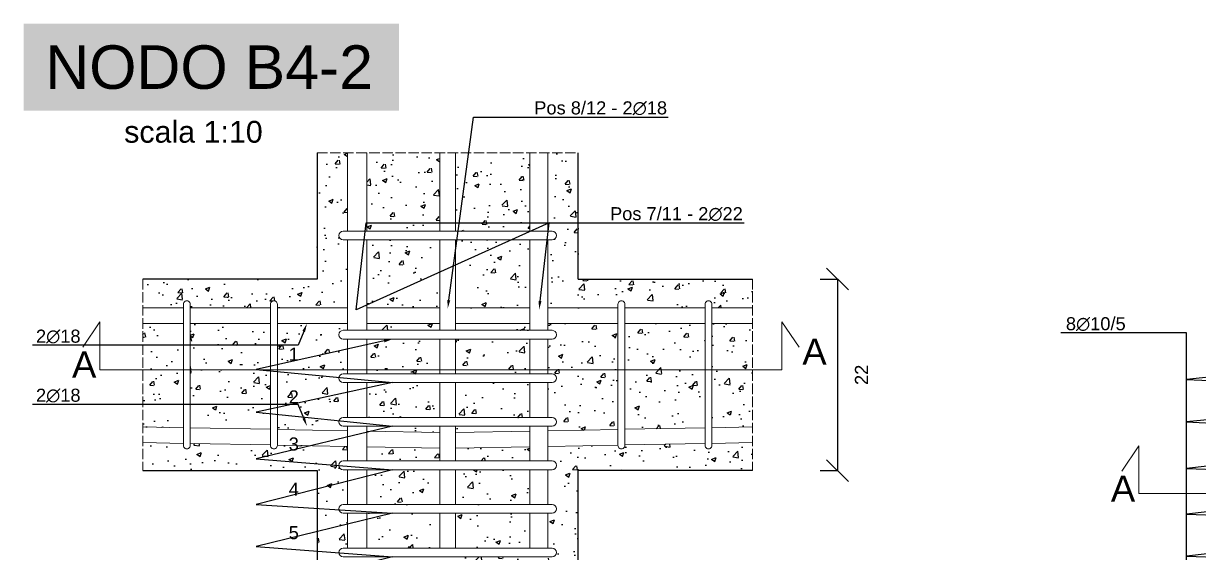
# Model space of a CAD drawing. Header units: millimetres. Extents: x -455371 to 117772, y -78417 to 116564.
# Drawn here: x -238104 to -236754, y 110673 to 111280 of the extents above; entities that cross this region are included whole.
import ezdxf
from ezdxf import colors
from ezdxf.entities.mleader import LeaderData, LeaderLine
from ezdxf.math import Vec2, Vec3

# ---------------------------------------------------------------- set-up
doc = ezdxf.new("R2010")
doc.units = ezdxf.units.MM
doc.linetypes.add('ACAD_ISO02W100', pattern=[15, 12, -3])
doc.layers.get('0').update_dxf_attribs({"color": 255})
for name, color, linetype, lineweight in [('armature', 5, 'Continuous', 18), ('Cls', 7, 'Continuous', 25), ('quote', 5, 'Continuous', 15), ('Scritte', 7, 'Continuous', 15), ('staffe', 10, 'Continuous', 15), ('tratteggio 1 a 50', 230, 'ACAD_ISO02W100', 15)]:
    doc.layers.add(name, color=color, linetype=linetype, lineweight=lineweight)
doc.layers.add('RETINI', color=253, linetype='Continuous')
doc.styles.get("Standard").update_dxf_attribs({"font": 'arial.ttf'})
doc.dimstyles.new('scala 1 a 10', dxfattribs={"dimtxt": 15, "dimasz": 25, "dimexe": 0.183, "dimexo": 0.1, "dimgap": 20, "dimtad": 2, "dimdec": 0, "dimlfac": 0.1, "dimzin": 0, "dimdsep": 46, "dimtxsty": 'Standard', "dimblk": 'OBLIQUE', "dimcen": -25, "dimadec": 0, "dimazin": 0, "dimtfac": 1, "dimtdec": 0, "dimtofl": 0, "dimtmove": 0, "dimatfit": 3, "dimfxl": 20, "dimfxlon": 1, "dimtolj": 1, "dimtzin": 0, "dimarcsym": 0})

# ---------------------------------------------------------------- blocks, each defined once
blk = doc.blocks.new('*U3260')
at = {"layer": 'staffe'}
blk.add_lwpolyline([(-120, 5), (120, 5, -1), (120, -5), (-120, -5, -1)], format="xyb", close=True, dxfattribs=at)
blk = doc.blocks.new('*U3261')
at = {"layer": 'armature', "color": 0, "linetype": 'ByBlock', "lineweight": -2, "transparency": 16777216}
for p in [(0, 350), (0, 300), (0, 250), (0, 200), (0, 150), (0, 100), (0, 50), (0, 0)]:
    blk.add_blockref('*U3260', p, dxfattribs=at)
blk = doc.blocks.new('*U3262')
at = {"layer": 'staffe'}
blk.add_lwpolyline([(-4, 0), (-4, 81, -1.00038), (4, 81), (4, 0), (4, -81, -1.00038), (-4, -81)], format="xyb", close=True, dxfattribs=at)
blk = doc.blocks.new('*U3303')
at = {"layer": 'Cls', "color": 0, "linetype": 'ByBlock', "lineweight": -2, "transparency": 16777216}
for p in [(-100, 0), (0, 0)]:
    blk.add_blockref('*U3262', p, dxfattribs=at)
blk = doc.blocks.new('*U3258')
at = {"layer": 'staffe'}
blk.add_lwpolyline([(-4, 0), (-4, 81, -1.00038), (4, 81), (4, 0), (4, -81, -1.00038), (-4, -81)], format="xyb", close=True, dxfattribs=at)
blk = doc.blocks.new('*U3259')
at = {"layer": 'Cls', "color": 0, "linetype": 'ByBlock', "lineweight": -2, "transparency": 16777216}
for p in [(-100, 0), (0, 0)]:
    blk.add_blockref('*U3258', p, dxfattribs=at)
blk = doc.blocks.new('_Oblique')
at = {"color": 0, "linetype": 'ByBlock', "lineweight": -2}
blk.add_line((-0.5, -0.5), (0.5, 0.5), dxfattribs=at)
blk = doc.blocks.new('*D3395')
at = {"layer": 'Defpoints', "color": 0, "transparency": 16777216}
for p in [(-237266.6, 110986.5), (-237266.6, 110766.5), (-237168.8, 110766.5)]:
    blk.add_point(p, dxfattribs=at)
at = {"layer": 'quote', "color": 0, "lineweight": -2, "transparency": 16777216}
for p, q in [((-237188.8, 110986.5), (-237168.6, 110986.5)), ((-237168.8, 110986.5), (-237168.8, 110766.5)), ((-237188.8, 110766.5), (-237168.6, 110766.5))]:
    blk.add_line(p, q, dxfattribs=at)
at = {"layer": 'quote', "color": 0, "lineweight": -2, "transparency": 16777216, "xscale": 25, "yscale": 25, "zscale": 25}
for p, rotation in [((-237168.8, 110986.5), 90), ((-237168.8, 110766.5), 270)]:
    blk.add_blockref('_Oblique', p, dxfattribs=dict(at, rotation=rotation))
at = {"layer": 'quote', "color": 0, "transparency": 16777216, "insert": (-237141.3, 110876.5), "char_height": 15, "attachment_point": 5, "rotation": 90}
blk.add_mtext('\\A1;22', dxfattribs=at)

msp = doc.modelspace()

# ---------------------------------------------------------------- hatches: boundary and pattern name
at = {"layer": 'RETINI'}
h = msp.add_hatch(dxfattribs=at)
h.set_pattern_fill('AR-CONC', color=256, scale=0.29)
h.set_pattern_definition([(50, (88878.323, -2878.126), (52.833554, -4.622335), [5.5245, -60.7695]), (355, (88878.32, -2878.126), (-10.220592, 55.406485), [4.4196, -48.615769]), (100.451445, (88882.725, -2878.51), (42.612962, 50.784148), [4.6951026, -51.646171]), (46.1842, (88878.32, -2863.394), (78.612922, -12.192275), [8.28675, -91.15425]), (96.635558, (88884.87, -2864.41), (68.847199, 71.753576), [7.042657, -77.469326]), (351.18415, (88878.32, -2863.39), (68.847199, 71.753576), [6.62939, -72.923322]), (21, (88885.69, -2867.077), (43.9681735, -29.6569075), [5.5245, -60.7695]), (326, (88885.69, -2867.077), (17.922588, 53.41451), [4.4196, -48.6156]), (71.451445, (88889.353, -2869.55), (61.8907616, 23.757603), [4.6951026, -51.646082]), (37.5, (88878.323, -2878.126), (0.8956949, 24.5209613), [0, -48.02632, 0, -49.3522, 0, -48.79975]), (7.5, (88878.323, -2878.126), (19.3777021, 29.0523667), [0, -28.13812, 0, -46.92142, 0, -18.59915]), (327.5, (88861.896, -2878.126), (39.3212726, -1.6613358), [0, -18.415, 0, -57.4548, 0, -76.2381]), (317.5, (88854.53, -2878.126), (42.9574626, 7.3736824), [0, -23.9395, 0, -38.15588, 0, -54.1401])])
h.paths.add_polyline_path([(-237731.6, 110917.6), (-237736.6, 110917.6, -1), (-237736.6, 110927.6), (-237731.6, 110927.6), (-237731.6, 110935.5), (-237812.2, 110935.5), (-237812.2, 110876.5), (-237812.2, 110813.8), (-237731.6, 110812.3), (-237731.6, 110817.6), (-237736.6, 110817.6, -1), (-237736.6, 110827.6), (-237731.6, 110827.6), (-237731.6, 110867.6), (-237736.6, 110867.6, -1), (-237736.6, 110877.6), (-237731.6, 110877.6)])
h.paths.add_polyline_path([(-237820.2, 110876.5), (-237820.2, 110935.5), (-237912.2, 110935.5), (-237912.2, 110876.5), (-237912.2, 110815.7), (-237820.2, 110814)])
h.paths.add_polyline_path([(-237920.2, 110935.5), (-237966.6, 110935.5), (-237966.6, 110816.7), (-237920.2, 110815.8), (-237920.2, 110876.5)])
h.paths.add_polyline_path([(-237421, 110935.5), (-237501.6, 110935.5), (-237501.6, 110927.6), (-237496.6, 110927.6, -1), (-237496.6, 110917.6), (-237501.6, 110917.6), (-237501.6, 110877.6), (-237496.6, 110877.6, -1), (-237496.6, 110867.6), (-237501.6, 110867.6), (-237501.6, 110827.6), (-237496.6, 110827.6, -1), (-237496.6, 110817.6), (-237501.6, 110817.6), (-237501.6, 110812.3), (-237421, 110813.8), (-237421, 110876.5)])
h.paths.add_polyline_path([(-237321, 110935.5), (-237413, 110935.5), (-237413, 110876.5), (-237413, 110814), (-237321, 110815.7), (-237321, 110876.5)])
h.paths.add_polyline_path([(-237266.6, 110935.5), (-237313, 110935.5), (-237313, 110876.5), (-237313, 110815.8), (-237266.6, 110816.7)])
h.paths.add_polyline_path([(-237522.2, 111031.5), (-237607.6, 111031.5), (-237607.6, 110953.5), (-237522.2, 110953.5)])
h.paths.add_polyline_path([(-237625.6, 111031.5), (-237709.6, 111031.5), (-237709.6, 110953.5), (-237625.6, 110953.5)])
h.paths.add_polyline_path([(-237625.6, 111131.5), (-237709.6, 111131.5), (-237709.6, 111041.5), (-237625.6, 111041.5)])
h.paths.add_polyline_path([(-237522.1, 111131.5), (-237607.6, 111131.5), (-237607.6, 111041.5), (-237522.2, 111041.5)])
h.paths.add_polyline_path([(-237625.6, 110917.6), (-237709.6, 110917.6), (-237709.6, 110877.6), (-237625.6, 110877.6)])
h.paths.add_polyline_path([(-237625.6, 110935.5), (-237709.6, 110935.5), (-237709.6, 110927.6), (-237625.6, 110927.6)])
h.paths.add_polyline_path([(-237522.2, 110935.5), (-237607.6, 110935.5), (-237607.6, 110927.6), (-237522.2, 110927.6)])
h.paths.add_polyline_path([(-237522.3, 110917.6), (-237607.6, 110917.6), (-237607.6, 110877.6), (-237522.3, 110877.6)])
h.paths.add_polyline_path([(-237625.6, 110867.6), (-237709.6, 110867.6), (-237709.6, 110827.6), (-237625.6, 110827.6)])
h.paths.add_polyline_path([(-237522.3, 110867.6), (-237607.6, 110867.6), (-237607.6, 110827.6), (-237522.3, 110827.6)])
h.paths.add_polyline_path([(-237625.6, 110817.6), (-237709.6, 110817.6), (-237709.6, 110811.9), (-237625.6, 110810.4)])
h.paths.add_polyline_path([(-237522.3, 110817.6), (-237607.6, 110817.6), (-237607.6, 110810.4), (-237522.3, 110812)])
h.paths.add_polyline_path([(-237625.6, 110792.4), (-237709.6, 110793.9), (-237709.6, 110777.6), (-237625.6, 110777.6)])
h.paths.add_polyline_path([(-237522.3, 110794), (-237607.6, 110792.4), (-237607.6, 110777.6), (-237522.3, 110777.6)])
h.paths.add_polyline_path([(-237625.6, 110767.6), (-237709.6, 110767.6), (-237709.6, 110727.6), (-237625.6, 110727.6)])
h.paths.add_polyline_path([(-237522.3, 110767.6), (-237607.6, 110767.6), (-237607.6, 110727.6), (-237522.4, 110727.6)])
h.paths.add_polyline_path([(-237522.4, 110717.6), (-237607.6, 110717.6), (-237607.6, 110677.6), (-237522.4, 110677.6)])
h.paths.add_polyline_path([(-237625.6, 110717.6), (-237709.6, 110717.6), (-237709.6, 110677.6), (-237625.6, 110677.6)])
h.paths.add_polyline_path([(-237625.6, 110667.6), (-237709.6, 110667.6), (-237709.6, 110627.6), (-237625.6, 110627.6)])
h.paths.add_polyline_path([(-237522.4, 110667.6), (-237607.6, 110667.6), (-237607.6, 110627.6), (-237522.4, 110627.6)])
h.paths.add_polyline_path([(-237522.4, 110617.6), (-237607.6, 110617.6), (-237607.6, 110577.6), (-237522.5, 110577.6)])
h.paths.add_polyline_path([(-237625.6, 110617.6), (-237709.6, 110617.6), (-237709.6, 110577.6), (-237625.6, 110577.6)])
h.paths.add_polyline_path([(-237625.6, 110567.6), (-237709.6, 110567.6), (-237709.6, 110441.5), (-237625.6, 110441.5)])
h.paths.add_polyline_path([(-237522.5, 110567.6), (-237607.6, 110567.6), (-237607.6, 110441.5), (-237522.5, 110441.5)])
edge = h.paths.add_edge_path()
edge.add_line((-237731.6, 111131.5), (-237766.6, 111131.5))
edge.add_line((-237766.6, 111131.5), (-237766.6, 110986.5))
edge.add_line((-237766.6, 110986.5), (-237966.6, 110986.5))
edge.add_line((-237966.6, 110986.5), (-237966.6, 110953.5))
edge.add_line((-237966.6, 110953.5), (-237920.2, 110953.5))
edge.add_line((-237920.2, 110953.5), (-237920.2, 110957.5))
edge.add_arc((-237916.2, 110957.5), 4, 0.0218, 180.0218, ccw=False)
edge.add_line((-237912.2, 110957.5), (-237912.2, 110953.5))
edge.add_line((-237912.2, 110953.5), (-237820.2, 110953.5))
edge.add_line((-237820.2, 110953.5), (-237820.2, 110957.5))
edge.add_arc((-237816.2, 110957.5), 4, 0.0218, 180.0218, ccw=False)
edge.add_line((-237812.2, 110957.5), (-237812.2, 110953.5))
edge.add_line((-237812.2, 110953.5), (-237731.6, 110953.5))
edge.add_line((-237731.6, 110953.5), (-237731.6, 111031.5))
edge.add_line((-237731.6, 111031.5), (-237736.6, 111031.5))
edge.add_arc((-237736.6, 111036.5), 5, 90, 270, ccw=False)
edge.add_line((-237736.6, 111041.5), (-237731.6, 111041.5))
edge.add_line((-237731.6, 111041.5), (-237731.6, 111131.5))
edge = h.paths.add_edge_path()
edge.add_line((-237466.6, 111131.5), (-237501.6, 111131.5))
edge.add_line((-237501.6, 111131.5), (-237501.6, 111041.5))
edge.add_line((-237501.6, 111041.5), (-237496.6, 111041.5))
edge.add_arc((-237496.6, 111036.5), 5, -90, 90, ccw=False)
edge.add_line((-237496.6, 111031.5), (-237501.6, 111031.5))
edge.add_line((-237501.6, 111031.5), (-237501.6, 110953.5))
edge.add_line((-237501.6, 110953.5), (-237421, 110953.5))
edge.add_line((-237421, 110953.5), (-237421, 110957.5))
edge.add_arc((-237417, 110957.5), 4, 0.0218, 180.0218, ccw=False)
edge.add_line((-237413, 110957.5), (-237413, 110953.5))
edge.add_line((-237413, 110953.5), (-237321, 110953.5))
edge.add_line((-237321, 110953.5), (-237321, 110957.5))
edge.add_arc((-237317, 110957.5), 4, 0.0218, 180.0218, ccw=False)
edge.add_line((-237313, 110957.5), (-237313, 110953.5))
edge.add_line((-237313, 110953.5), (-237266.6, 110953.5))
edge.add_line((-237266.6, 110953.5), (-237266.6, 110986.5))
edge.add_line((-237266.6, 110986.5), (-237466.6, 110986.5))
edge.add_line((-237466.6, 110986.5), (-237466.6, 111131.5))
edge = h.paths.add_edge_path()
edge.add_line((-237766.6, 110346.5), (-237731.6, 110346.5))
edge.add_line((-237731.6, 110346.5), (-237731.6, 110431.5))
edge.add_line((-237731.6, 110431.5), (-237736.6, 110431.5))
edge.add_arc((-237736.6, 110436.5), 5, 90, 270, ccw=False)
edge.add_line((-237736.6, 110441.5), (-237731.6, 110441.5))
edge.add_line((-237731.6, 110441.5), (-237731.6, 110567.6))
edge.add_line((-237731.6, 110567.6), (-237736.6, 110567.6))
edge.add_arc((-237736.6, 110572.6), 5, 90, 270, ccw=False)
edge.add_line((-237736.6, 110577.6), (-237731.6, 110577.6))
edge.add_line((-237731.6, 110577.6), (-237731.6, 110617.6))
edge.add_line((-237731.6, 110617.6), (-237736.6, 110617.6))
edge.add_arc((-237736.6, 110622.6), 5, 90, 270, ccw=False)
edge.add_line((-237736.6, 110627.6), (-237731.6, 110627.6))
edge.add_line((-237731.6, 110627.6), (-237731.6, 110667.6))
edge.add_line((-237731.6, 110667.6), (-237736.6, 110667.6))
edge.add_arc((-237736.6, 110672.6), 5, 90, 270, ccw=False)
edge.add_line((-237736.6, 110677.6), (-237731.6, 110677.6))
edge.add_line((-237731.6, 110677.6), (-237731.6, 110717.6))
edge.add_line((-237731.6, 110717.6), (-237736.6, 110717.6))
edge.add_arc((-237736.6, 110722.6), 5, 90, 270, ccw=False)
edge.add_line((-237736.6, 110727.6), (-237731.6, 110727.6))
edge.add_line((-237731.6, 110727.6), (-237731.6, 110767.6))
edge.add_line((-237731.6, 110767.6), (-237736.6, 110767.6))
edge.add_arc((-237736.6, 110772.6), 5, 90, 270, ccw=False)
edge.add_line((-237736.6, 110777.6), (-237731.6, 110777.6))
edge.add_line((-237731.6, 110777.6), (-237731.6, 110794.3))
edge.add_line((-237731.6, 110794.3), (-237812.2, 110795.8))
edge.add_line((-237812.2, 110795.8), (-237812.2, 110795.5))
edge.add_arc((-237816.2, 110795.5), 4, -179.9782, 0.0218, ccw=False)
edge.add_line((-237820.2, 110795.5), (-237820.2, 110796))
edge.add_line((-237820.2, 110796), (-237912.2, 110797.7))
edge.add_line((-237912.2, 110797.7), (-237912.2, 110795.5))
edge.add_arc((-237916.2, 110795.5), 4, -179.9782, 0.0218, ccw=False)
edge.add_line((-237920.2, 110795.5), (-237920.2, 110797.8))
edge.add_line((-237920.2, 110797.8), (-237966.6, 110798.7))
edge.add_line((-237966.6, 110798.7), (-237966.6, 110766.5))
edge.add_line((-237966.6, 110766.5), (-237766.6, 110766.5))
edge.add_line((-237766.6, 110766.5), (-237766.6, 110346.5))
edge = h.paths.add_edge_path()
edge.add_line((-237501.6, 110346.5), (-237466.6, 110346.5))
edge.add_line((-237466.6, 110346.5), (-237466.6, 110766.5))
edge.add_line((-237466.6, 110766.5), (-237266.6, 110766.5))
edge.add_line((-237266.6, 110766.5), (-237266.6, 110798.7))
edge.add_line((-237266.6, 110798.7), (-237313, 110797.8))
edge.add_line((-237313, 110797.8), (-237313, 110795.5))
edge.add_arc((-237317, 110795.5), 4, -179.9782, 0.0218, ccw=False)
edge.add_line((-237321, 110795.5), (-237321, 110797.7))
edge.add_line((-237321, 110797.7), (-237413, 110796))
edge.add_line((-237413, 110796), (-237413, 110795.5))
edge.add_arc((-237417, 110795.5), 4, -179.9782, 0.0218, ccw=False)
edge.add_line((-237421, 110795.5), (-237421, 110795.8))
edge.add_line((-237421, 110795.8), (-237501.6, 110794.3))
edge.add_line((-237501.6, 110794.3), (-237501.6, 110777.6))
edge.add_line((-237501.6, 110777.6), (-237496.6, 110777.6))
edge.add_arc((-237496.6, 110772.6), 5, -90, 90, ccw=False)
edge.add_line((-237496.6, 110767.6), (-237501.6, 110767.6))
edge.add_line((-237501.6, 110767.6), (-237501.6, 110727.6))
edge.add_line((-237501.6, 110727.6), (-237496.6, 110727.6))
edge.add_arc((-237496.6, 110722.6), 5, -90, 90, ccw=False)
edge.add_line((-237496.6, 110717.6), (-237501.6, 110717.6))
edge.add_line((-237501.6, 110717.6), (-237501.6, 110677.6))
edge.add_line((-237501.6, 110677.6), (-237496.6, 110677.6))
edge.add_arc((-237496.6, 110672.6), 5, -90, 90, ccw=False)
edge.add_line((-237496.6, 110667.6), (-237501.6, 110667.6))
edge.add_line((-237501.6, 110667.6), (-237501.6, 110627.6))
edge.add_line((-237501.6, 110627.6), (-237496.6, 110627.6))
edge.add_arc((-237496.6, 110622.6), 5, -90, 90, ccw=False)
edge.add_line((-237496.6, 110617.6), (-237501.6, 110617.6))
edge.add_line((-237501.6, 110617.6), (-237501.6, 110577.6))
edge.add_line((-237501.6, 110577.6), (-237496.6, 110577.6))
edge.add_arc((-237496.6, 110572.6), 5, -90, 90, ccw=False)
edge.add_line((-237496.6, 110567.6), (-237501.6, 110567.6))
edge.add_line((-237501.6, 110567.6), (-237501.6, 110441.5))
edge.add_line((-237501.6, 110441.5), (-237496.6, 110441.5))
edge.add_arc((-237496.6, 110436.5), 5, -90, 90, ccw=False)
edge.add_line((-237496.6, 110431.5), (-237501.6, 110431.5))
edge.add_line((-237501.6, 110431.5), (-237501.6, 110346.5))
h.paths.add_polyline_path([(-237607.6, 110346.5), (-237522.6, 110346.5), (-237522.6, 110431.5), (-237607.6, 110431.5)])
h.paths.add_polyline_path([(-237709.6, 110346.5), (-237625.6, 110346.5), (-237625.6, 110431.5), (-237709.6, 110431.5)])

# ---------------------------------------------------------------- linework, layer by layer
at = {"layer": 'armature'}
for p, q in [((-237920.2, 110953.5), (-237966.6, 110953.5)), ((-237820.2, 110953.5), (-237912.2, 110953.5)), ((-237731.6, 110953.5), (-237812.2, 110953.5)), ((-237625.6, 110953.5), (-237709.6, 110953.5)), ((-237522.2, 110953.5), (-237607.6, 110953.5)), ((-237421, 110953.5), (-237501.6, 110953.5)), ((-237321, 110953.5), (-237413, 110953.5)), ((-237266.6, 110953.5), (-237313, 110953.5)), ((-237966.6, 110935.5), (-237920.2, 110935.5)), ((-237912.2, 110935.5), (-237820.2, 110935.5)), ((-237812.2, 110935.5), (-237731.6, 110935.5)), ((-237709.6, 110935.5), (-237625.6, 110935.5)), ((-237607.6, 110935.5), (-237522.2, 110935.5)), ((-237501.6, 110935.5), (-237421, 110935.5)), ((-237413, 110935.5), (-237321, 110935.5)), ((-237313, 110935.5), (-237266.6, 110935.5)), ((-237966.6, 110816.7), (-237920.2, 110815.8)), ((-237912.2, 110815.7), (-237820.2, 110814)), ((-237812.2, 110813.8), (-237731.6, 110812.3)), ((-237709.6, 110811.9), (-237625.6, 110810.4)), ((-237522.3, 110812), (-237607.6, 110810.4)), ((-237421, 110813.8), (-237501.6, 110812.3)), ((-237321, 110815.7), (-237413, 110814)), ((-237266.6, 110816.7), (-237313, 110815.8)), ((-237920.2, 110797.8), (-237966.6, 110798.7)), ((-237820.2, 110796), (-237912.2, 110797.7)), ((-237731.6, 110794.3), (-237812.2, 110795.8)), ((-237501.6, 110794.3), (-237421, 110795.8)), ((-237413, 110796), (-237321, 110797.7)), ((-237313, 110797.8), (-237266.6, 110798.7)), ((-237625.6, 110792.4), (-237709.6, 110793.9)), ((-237607.6, 110792.4), (-237522.3, 110794))]:
    msp.add_line(p, q, dxfattribs=at)
for points in [[(-237731.6, 111041.5), (-237731.6, 111131.5)], [(-237709.6, 111131.5), (-237709.6, 111041.5)], [(-237625.6, 111041.5), (-237625.6, 111131.5)], [(-237607.6, 111131.5), (-237607.6, 111041.5)], [(-237522.1, 111131.5), (-237522.2, 111041.5)], [(-237501.6, 111041.5), (-237501.6, 111131.5)], [(-237731.6, 110927.6), (-237731.6, 111031.5)], [(-237709.6, 111031.5), (-237709.6, 110927.6)], [(-237625.6, 110927.6), (-237625.6, 111031.5)], [(-237607.6, 111031.5), (-237607.6, 110927.6)], [(-237522.2, 111031.5), (-237522.2, 110927.6)], [(-237501.6, 110927.6), (-237501.6, 111031.5)], [(-237731.6, 110877.6), (-237731.6, 110917.6)], [(-237709.6, 110917.6), (-237709.6, 110877.6)], [(-237625.6, 110877.6), (-237625.6, 110917.6)], [(-237607.6, 110917.6), (-237607.6, 110877.6)], [(-237522.3, 110917.6), (-237522.3, 110877.6)], [(-237501.6, 110877.6), (-237501.6, 110917.6)], [(-237731.6, 110827.6), (-237731.6, 110867.6)], [(-237709.6, 110867.6), (-237709.6, 110827.6)], [(-237625.6, 110827.6), (-237625.6, 110867.6)], [(-237607.6, 110867.6), (-237607.6, 110827.6)], [(-237522.3, 110867.6), (-237522.3, 110827.6)], [(-237501.6, 110827.6), (-237501.6, 110867.6)], [(-237731.6, 110777.6), (-237731.6, 110817.6)], [(-237709.6, 110817.6), (-237709.6, 110777.6)], [(-237625.6, 110777.6), (-237625.6, 110817.6)], [(-237607.6, 110817.6), (-237607.6, 110777.6)], [(-237522.3, 110817.6), (-237522.3, 110777.6)], [(-237501.6, 110777.6), (-237501.6, 110817.6)], [(-237731.6, 110727.6), (-237731.6, 110767.6)], [(-237709.6, 110767.6), (-237709.6, 110727.6)], [(-237625.6, 110727.6), (-237625.6, 110767.6)], [(-237607.6, 110767.6), (-237607.6, 110727.6)], [(-237522.3, 110767.6), (-237522.4, 110727.6)], [(-237501.6, 110727.6), (-237501.6, 110767.6)], [(-237731.6, 110677.6), (-237731.6, 110717.6)], [(-237709.6, 110717.6), (-237709.6, 110677.6)], [(-237625.6, 110677.6), (-237625.6, 110717.6)], [(-237607.6, 110717.6), (-237607.6, 110677.6)], [(-237522.4, 110717.6), (-237522.4, 110677.6)], [(-237501.6, 110677.6), (-237501.6, 110717.6)]]:
    msp.add_lwpolyline(points, dxfattribs=at)
at = {"layer": 'Cls'}
for points in [[(-237766.6, 111131.5), (-237766.6, 110986.5), (-237966.6, 110986.5)], [(-237466.6, 110986.5), (-237466.6, 111131.5)], [(-237466.6, 110986.5), (-237266.6, 110986.5)], [(-237966.6, 110766.5), (-237766.6, 110766.5), (-237766.6, 110346.5)], [(-237466.6, 110346.5), (-237466.6, 110766.5)], [(-237266.6, 110766.5), (-237466.6, 110766.5)]]:
    msp.add_lwpolyline(points, dxfattribs=at)
at = {"layer": 'quote'}
for p, q in [((-238016, 110937.3), (-238035.6, 110908.4)), ((-238016, 110882.4), (-238016, 110937.3)), ((-237213, 110908.4), (-237232.6, 110937.3)), ((-237232.6, 110937.3), (-237232.6, 110882.4)), ((-237232.6, 110882.4), (-238016, 110882.4)), ((-237232.6, 110882.4), (-237232.6, 110882.4)), ((-237232.6, 110882.4), (-237232.6, 110882.4)), ((-237232.6, 110882.4), (-237232.6, 110882.4)), ((-236822.7, 110794.9), (-236842.3, 110766)), ((-236822.7, 110740.1), (-236822.7, 110794.9)), ((-235784.6, 110740.1), (-236822.7, 110740.1))]:
    msp.add_line(p, q, dxfattribs=at)
at = {"layer": 'staffe'}
msp.add_lwpolyline([(-237736.6, 111041.5), (-237496.6, 111041.5, -1), (-237496.6, 111031.5), (-237736.6, 111031.5, -1)], format="xyb", close=True, dxfattribs=at)
at = {"layer": 'tratteggio 1 a 50'}
for points in [[(-237766.6, 111131.5), (-237466.6, 111131.5)], [(-237966.6, 110986.5), (-237966.6, 110766.5)], [(-237266.6, 110986.5), (-237266.6, 110766.5)]]:
    msp.add_lwpolyline(points, dxfattribs=at)

# ---------------------------------------------------------------- block references
at = {"layer": 'armature'}
msp.add_blockref('*U3261', (-237616.6, 110572.6), dxfattribs=at)
at = {"layer": 'Cls'}
msp.add_blockref('*U3303', (-237816.2, 110876.5), dxfattribs=at)
at = {"layer": 'Cls', "xscale": -1}
msp.add_blockref('*U3259', (-237417, 110876.5), dxfattribs=at)

# ---------------------------------------------------------------- texts
at = {"layer": 'Scritte', "insert": (-238078.8, 111254.8), "char_height": 50, "attachment_point": 1, "bg_fill": 1, "box_fill_scale": 1.5, "bg_fill_color": 253, "bg_fill_transparency": 0}
msp.add_mtext_dynamic_manual_height_columns('NODO B4-2', width=381.215, gutter_width=12.5, heights=[0], dxfattribs=at)
at = {"layer": 'Scritte', "attachment_point": 1}
for s, width, heights, insert, char_height in [('scala 1:10', 172.003, [34.7], (-237988.2, 111168), 25), ('\\pxt16;A', 52.404, [0], (-237209.2, 110918.1), 30), ('\\pxt16;A', 52.404, [0], (-238048.1, 110903.3), 30), ('1', 62.827, [0], (-237799.2, 110907.7), 15), ('2', 62.827, [0], (-237799.2, 110858.6), 15), ('3', 62.827, [0], (-237799.2, 110804.6), 15), ('\\pxt16;A', 52.404, [0], (-236854.8, 110760.9), 30), ('4', 62.827, [0], (-237799.2, 110752.7), 15), ('5', 62.827, [0], (-237799.2, 110702.8), 15)]:
    msp.add_mtext_dynamic_manual_height_columns(s, width=width, gutter_width=12.5, heights=heights, dxfattribs=dict(at, insert=insert, char_height=char_height))

# ---------------------------------------------------------------- dimensions: what is measured, and where the dimension line sits
at = {"layer": 'quote'}
dim = msp.add_linear_dim(base=(-237168.8, 110766.5), p1=(-237266.6, 110986.5), p2=(-237266.6, 110766.5), angle=90, dimstyle='scala 1 a 10', dxfattribs=at)
dim.commit()
dim.dimension.update_dxf_attribs({"geometry": '*D3395', "text_midpoint": (-237141.3, 110876.5)})

# ---------------------------------------------------------------- leaders
ml = msp.add_multileader_mtext('Standard', dxfattribs=at)
ml.set_content('Pos 8/12 - 2∅18', color=256)
ml.set_leader_properties()
ml.build(insert=Vec2(0, 0))
ml.multileader.update_dxf_attribs({"text_left_attachment_type": 6, "text_right_attachment_type": 6, "dogleg_length": 20, "arrow_head_size": 10})
ctx = ml.context
ctx.base_point, ctx.char_height, ctx.arrow_head_size, ctx.landing_gap_size, ctx.plane_origin = Vec3(-237567.1, 111172.5), 15, 10, 50, Vec3(-237612.6, 111041.9)
ctx.left_attachment, ctx.right_attachment = 6, 6
notes = []
notes.append((ctx, [(0, (1, 1, 0), (-237587.1, 111172.5), (1, 0), 20, [(1, [(-237616.6, 110952.4), (-237587.1, 111172.5)], 0, [])])]))
ctx.mtext.insert, ctx.mtext.flow_direction = Vec3(-237517.1, 111190.5), 5
ml = msp.add_multileader_mtext('Standard', dxfattribs=at)
ml.set_content('Pos 7/11 - 2∅22', color=256)
ml.set_leader_properties()
ml.build(insert=Vec2(0, 0))
ml.multileader.update_dxf_attribs({"text_left_attachment_type": 6, "text_right_attachment_type": 6, "dogleg_length": 20, "arrow_head_size": 10})
ctx = ml.context
ctx.base_point, ctx.char_height, ctx.arrow_head_size, ctx.landing_gap_size, ctx.plane_origin = Vec3(-237480.1, 111051), 15, 10, 50, Vec3(-237507.6, 111040.7)
ctx.left_attachment, ctx.right_attachment = 6, 6
notes.append((ctx, [(0, (1, 1, 0), (-237500.1, 111051), (1, 0), 20, [(0, [(-237511.6, 110951.3), (-237500.1, 111051), (-237721.6, 110951.3), (-237710.4, 111051)], 0, [])])]))
ctx.mtext.insert, ctx.mtext.flow_direction = Vec3(-237430.1, 111069), 5
ml = msp.add_multileader_mtext('Standard', dxfattribs=at)
ml.set_content('2∅18', color=256)
ml.set_leader_properties()
ml.build(insert=Vec2(0, 0))
ml.multileader.update_dxf_attribs({"text_left_attachment_type": 6, "text_right_attachment_type": 6, "dogleg_length": 20, "arrow_head_size": 10})
ctx = ml.context
ctx.base_point, ctx.char_height, ctx.arrow_head_size, ctx.landing_gap_size, ctx.plane_origin = Vec3(-238138, 110910.4), 15, 10, 50, Vec3(-238092.6, 110864.1)
ctx.left_attachment, ctx.right_attachment, ctx.text_align_type = 6, 6, 2
notes.append((ctx, [(0, (1, 1, 0), (-237968.3, 110910.4), (-1, 0), 20, [(0, [(-237778.2, 110935.5), (-237788.4, 110910.4)], 0, [])])]))
ctx.mtext.insert, ctx.mtext.alignment, ctx.mtext.flow_direction = Vec3(-238038.3, 110928.4), 3, 5
ml = msp.add_multileader_mtext('Standard', dxfattribs=at)
ml.set_content('8∅10/5', color=256)
ml.set_leader_properties()
ml.build(insert=Vec2(0, 0))
ml.multileader.update_dxf_attribs({"text_left_attachment_type": 6, "text_right_attachment_type": 6, "dogleg_length": 20, "arrow_head_size": 10})
ctx = ml.context
ctx.base_point, ctx.char_height, ctx.arrow_head_size, ctx.landing_gap_size, ctx.plane_origin = Vec3(-236954.8, 110924.7), 15, 10, 50, Vec3(-236536.8, 111000.8)
ctx.left_attachment, ctx.right_attachment, ctx.text_align_type = 6, 6, 2
notes.append((ctx, [(0, (1, 1, 0), (-236767.8, 110924.7), (-1, 0), 20, [(7, [(-236428.3, 110906.4), (-236767.8, 110871.3), (-236428.3, 110856.4), (-236767.8, 110822.4), (-236428.3, 110806.4), (-236767.8, 110769), (-236428.3, 110756.4), (-236767.8, 110716.4), (-236428.3, 110706.4), (-236767.8, 110668.3), (-236428.3, 110656.4), (-236767.8, 110618), (-236428.3, 110606.4), (-236767.8, 110574.8), (-236428.3, 110556.4), (-236767.8, 110524.8)], 0, [])])]))
ctx.mtext.insert, ctx.mtext.alignment, ctx.mtext.flow_direction = Vec3(-236837.8, 110942.7), 3, 5
ml = msp.add_multileader_mtext('Standard', dxfattribs=at)
ml.set_content('8∅10/5', color=256)
ml.set_leader_properties()
ml.build(insert=Vec2(0, 0))
ml.multileader.update_dxf_attribs({"text_left_attachment_type": 6, "text_right_attachment_type": 6, "dogleg_length": 20, "arrow_head_size": 10})
ctx = ml.context
ctx.base_point, ctx.char_height, ctx.arrow_head_size, ctx.landing_gap_size, ctx.plane_origin = Vec3(-238023.5, 110470.2), 15, 10, 50, Vec3(-237788.3, 111012)
ctx.left_attachment, ctx.right_attachment, ctx.text_align_type = 6, 6, 2
notes.append((ctx, [(0, (1, 1, 0), (-237836.5, 110470.2), (-1, 0), 20, [(7, [(-237679.8, 110917.6), (-237836.5, 110882.5), (-237679.8, 110867.6), (-237836.5, 110833.5), (-237679.8, 110817.6), (-237836.5, 110780.1), (-237679.8, 110767.6), (-237836.5, 110727.6), (-237679.8, 110717.6), (-237836.5, 110679.4), (-237679.8, 110667.6), (-237836.5, 110629.1), (-237679.8, 110617.6), (-237836.5, 110586), (-237679.8, 110567.6), (-237836.5, 110537)], 0, [])])]))
ctx.mtext.insert, ctx.mtext.alignment, ctx.mtext.flow_direction = Vec3(-237906.5, 110488.2), 3, 5
ml = msp.add_multileader_mtext('Standard', dxfattribs=at)
ml.set_content('2∅18', color=256)
ml.set_leader_properties()
ml.build(insert=Vec2(0, 0))
ml.multileader.update_dxf_attribs({"text_left_attachment_type": 6, "text_right_attachment_type": 6, "dogleg_length": 20, "arrow_head_size": 10})
ctx = ml.context
ctx.base_point, ctx.char_height, ctx.arrow_head_size, ctx.landing_gap_size, ctx.plane_origin = Vec3(-238138, 110842.6), 15, 10, 50, Vec3(-238092.6, 110888.9)
ctx.left_attachment, ctx.right_attachment, ctx.text_align_type = 6, 6, 2
notes.append((ctx, [(0, (1, 1, 0), (-237968.3, 110842.6), (-1, 0), 20, [(0, [(-237778.2, 110817.5), (-237788.4, 110842.6)], 0, [])])]))
ctx.mtext.insert, ctx.mtext.alignment, ctx.mtext.flow_direction = Vec3(-238038.3, 110860.6), 3, 5
for ctx, leaders in notes:
    for number, flags, end, landing, length, lines in leaders:
        leader = LeaderData()
        leader.index, (leader.has_last_leader_line, leader.has_dogleg_vector, leader.attachment_direction) = number, flags
        leader.last_leader_point, leader.dogleg_vector, leader.dogleg_length = Vec3(end), Vec3(landing), length
        for number, points, colour, breaks in lines:
            line = LeaderLine()
            line.index, line.vertices, line.color, line.breaks = number, Vec3.list(points), colors.encode_raw_color(colour), breaks
            leader.lines.append(line)
        ctx.leaders.append(leader)

doc.saveas('drawing.dxf')
